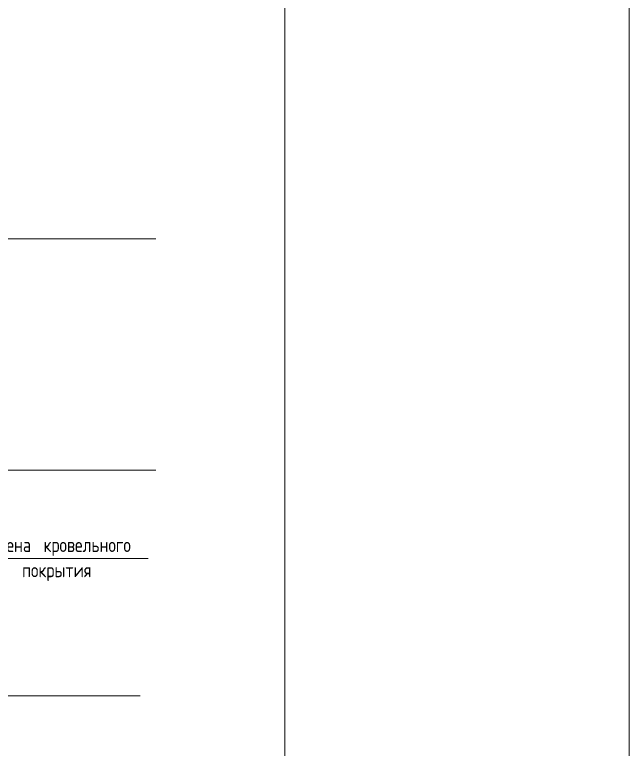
# Model space of a CAD drawing. Header units: millimetres. Extents: x -87434 to 499450, y -468665 to 122144.
# Drawn here: x 440592 to 451292, y 11955 to 24745 of the extents above; entities that cross this region are included whole.
import ezdxf

# ---------------------------------------------------------------- set-up
doc = ezdxf.new("R2010")
doc.units = ezdxf.units.MM
doc.linetypes.add('ADSK_Линия сетки', pattern=[25, 20, -2.5, 0, -2.5])
doc.layers.add('Оси', color=252, linetype='Continuous', lineweight=9)
doc.layers.add('Типовые аннотации', color=252, linetype='Continuous', lineweight=18)
doc.styles.add('GOST Common_3', font='', dxfattribs={"height": 3.5})
doc.styles.get('GOST Common_3').set_extended_font_data('GOST 2.304 type A')

# ---------------------------------------------------------------- blocks, each defined once
blk = doc.blocks.new('ADSK_Аннотация_Текст_сВыноской - Текст с выноской-1519958-Маркировочный план кровли')
at = {"layer": 'Типовые аннотации', "lineweight": 20}
blk.add_line((-15, 0), (15, 0), dxfattribs=at)
blk = doc.blocks.new('Кровля_Живописная')
at = {"layer": 'Оси', "linetype": 'ADSK_Линия сетки'}
for p, q in [((-25538, 54712), (-25538, -11618)), ((-19538, 54712), (-19538, -11618)), ((-27784, 28068), (-75410, 28068)), ((-27784, 24038), (-75410, 24038)), ((-28051, 20108), (-75410, 20108))]:
    blk.add_line(p, q, dxfattribs=at)
at = {"layer": 'Типовые аннотации', "lineweight": 20, "xscale": 100, "yscale": 100, "zscale": 100}
blk.add_blockref('ADSK_Аннотация_Текст_сВыноской - Текст с выноской-1519958-Маркировочный план кровли', (-29417, 22503), dxfattribs=at)
at = {"layer": 'Типовые аннотации', "lineweight": 9, "char_height": 250, "attachment_point": 1, "style": 'GOST Common_3'}
for s, insert, width in [('Замена', (-30844, 22864), 1248.23), ('кровельного', (-29737, 22864), 2142.91), ('покрытия', (-30110, 22425), 1630.63)]:
    blk.add_mtext(s, dxfattribs=dict(at, insert=insert, width=width))

msp = doc.modelspace()

# ---------------------------------------------------------------- block references
at = {"color": 0}
msp.add_blockref('Кровля_Живописная', (470829.95926, -7224.74798), dxfattribs=at)

doc.saveas('drawing.dxf')
